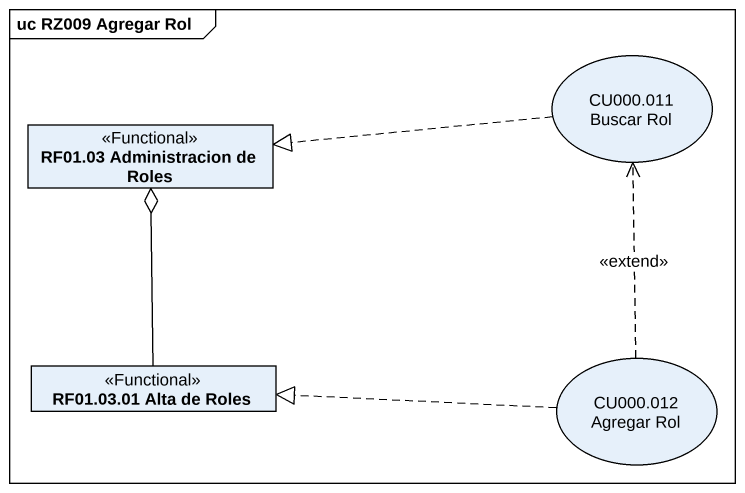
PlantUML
@startuml
mainframe uc RZ009 Agregar Rol
allowmixing
hide circle
hide empty members
usecase "CU000.011 Buscar Rol" as CU000_011_Buscar_Rol
class "RF01.03 Administracion de Roles" as RF01_03_Administracion_de <<Functional>>
class "RF01.03.01 Alta de Roles" as RF01_03_01_Alta_de_Roles <<Functional>>
usecase "CU000.012 Agregar Rol" as CU000_012_Agregar_Rol
CU000_011_Buscar_Rol .left.|> RF01_03_Administracion_de
RF01_03_01_Alta_de_Roles -up-o RF01_03_Administracion_de
CU000_012_Agregar_Rol .up.> CU000_011_Buscar_Rol : <<extend>>
CU000_012_Agregar_Rol .left.|> RF01_03_01_Alta_de_Roles
@enduml
